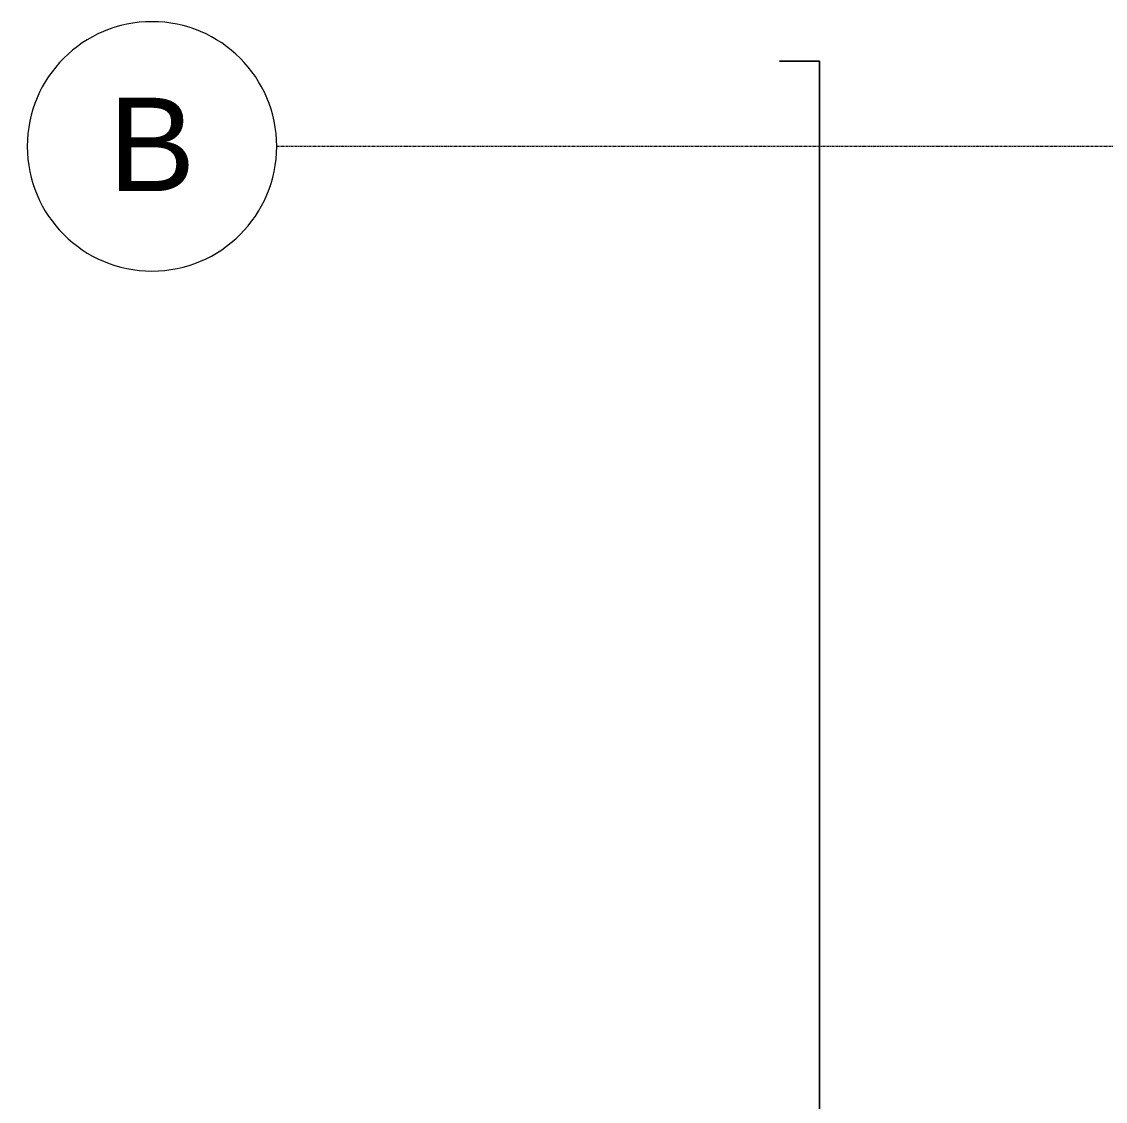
# Model space of a CAD drawing. Header units: inches. Extents: x -4218 to -1830, y 9757 to 12359.
# Drawn here: x -4217.8 to -4009.3, y 11351.4 to 11559.2 of the extents above; entities that cross this region are included whole.
import ezdxf

# ---------------------------------------------------------------- set-up
doc = ezdxf.new("R2010")
doc.units = ezdxf.units.IN
doc.header["$MEASUREMENT"] = 0
doc.linetypes.add('Grid Line 1_2_', pattern=[0.875, 0.5, -0.125, 0.125, -0.125])
for name, color, linetype, lineweight in [('0-1', 7, 'Continuous', 5), ('C-TOPO', 7, 'Continuous', 9), ('S-GRID-1', 1, 'Grid Line 1_2_', 9), ('S-GRID-IDEN', 1, 'Continuous', 9)]:
    doc.layers.add(name, color=color, linetype=linetype, lineweight=lineweight)
doc.styles.add('Arial', font='arial.ttf', dxfattribs={"height": 18})

# ---------------------------------------------------------------- blocks, each defined once
blk = doc.blocks.new('CTR  - Topography_rvt-1-BACKGROUND - ROOF PLAN')
at = {"layer": 'C-TOPO'}
for p, q in [((-4066.2, 11551.59), (-4071.98, 11551.59)), ((-4071.98, 11551.59), (-4066.2, 11551.59)), ((-4064.23, 11551.59), (-4066.2, 11551.59)), ((-4066.2, 11551.59), (-4064.23, 11551.59)), ((-4064.23, 11543.19), (-4064.23, 11551.59)), ((-4064.23, 11551.59), (-4064.23, 11543.19)), ((-4064.23, 11539.65), (-4064.23, 11543.19)), ((-4064.23, 11543.19), (-4064.23, 11539.65)), ((-4064.23, 11435.19), (-4064.23, 11539.65)), ((-4064.23, 11539.65), (-4064.23, 11435.19)), ((-4064.23, 11431.25), (-4064.23, 11435.19)), ((-4064.23, 11435.19), (-4064.23, 11431.25)), ((-4064.23, 11315.19), (-4064.23, 11431.25)), ((-4064.23, 11431.25), (-4064.23, 11315.19))]:
    blk.add_line(p, q, dxfattribs=at)
blk = doc.blocks.new('Grid - Grid Head - Circle-50561-BACKGROUND - ROOF PLAN')
at = {"layer": 'S-GRID-IDEN'}
for start, end in [(360, 180), (180, 360)]:
    blk.add_arc((0, 0), 0.25, start, end, dxfattribs=at)

msp = doc.modelspace()

# ---------------------------------------------------------------- linework, layer by layer
at = {"layer": 'S-GRID-1'}
msp.add_line((-1830.2, 11535.19), (-4168.71, 11535.19), dxfattribs=at)

# ---------------------------------------------------------------- block references
at = {"layer": '0-1'}
msp.add_blockref('CTR  - Topography_rvt-1-BACKGROUND - ROOF PLAN', (0, 0), dxfattribs=at)
at = {"layer": 'S-GRID-IDEN', "xscale": 95.99999999999994, "yscale": 95.99999999999994, "zscale": 95.99999999999994, "rotation": 89.99999999999987}
msp.add_blockref('Grid - Grid Head - Circle-50561-BACKGROUND - ROOF PLAN', (-4192.71, 11535.19), dxfattribs=at)

# ---------------------------------------------------------------- texts
at = {"layer": 'S-GRID-IDEN', "insert": (-4201.12, 11544.57), "char_height": 18, "width": 20.301, "attachment_point": 1, "style": 'Arial'}
msp.add_mtext('B', dxfattribs=at)

doc.saveas('drawing.dxf')
